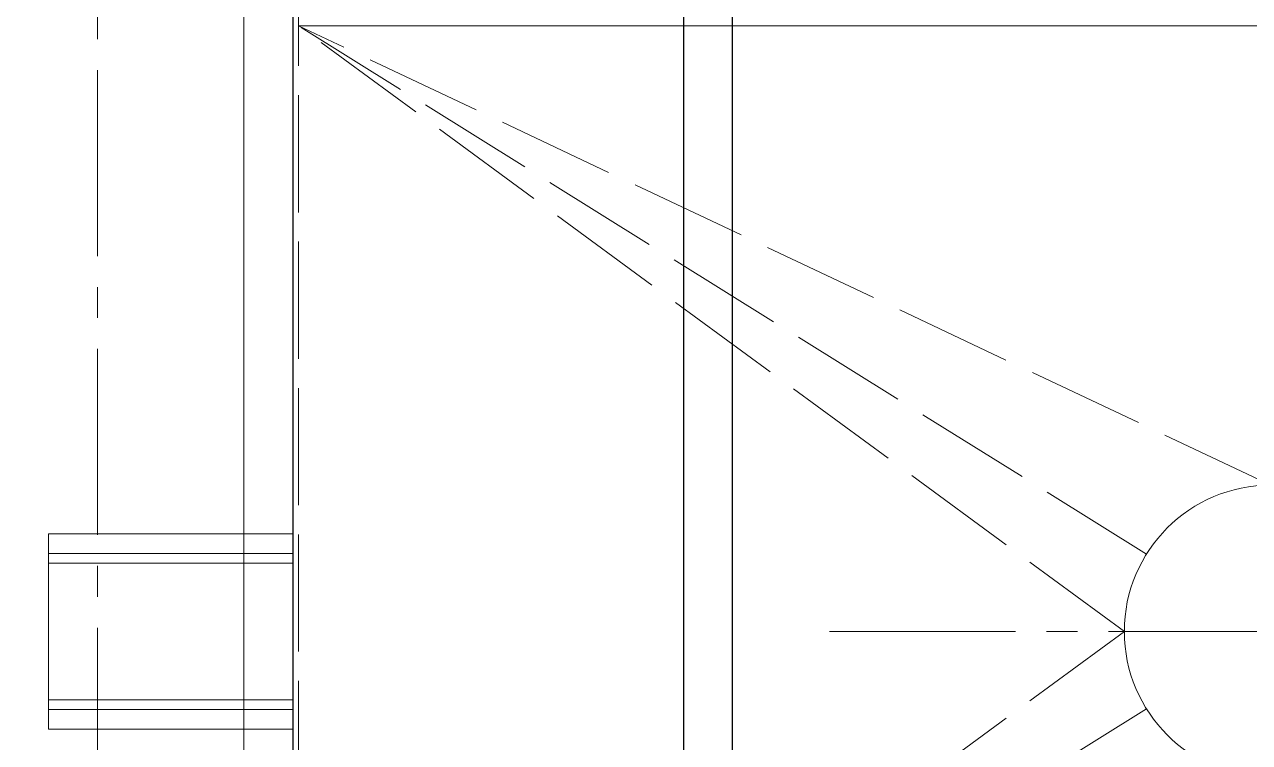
# Model space of a CAD drawing. Header units: millimetres. Extents: x 163705 to 1616509, y 81827 to 302547.
# Drawn here: x 201953 to 203207, y 143697 to 144433 of the extents above; entities that cross this region are included whole.
import ezdxf

# ---------------------------------------------------------------- set-up
doc = ezdxf.new("R2010")
doc.units = ezdxf.units.MM
doc.header["$LTSCALE"] = 10
doc.linetypes.add('ACAD_ISO02W100', pattern=[15, 12, -3])
doc.linetypes.add('CENTER2', pattern=[28.575, 19.05, -3.175, 3.175, -3.175])
for name, color, linetype, lineweight in [('1-中心线', 1, 'CENTER2', 0), ('1-剖面线', 8, 'Continuous', 0), ('1-护栏', 4, 'Continuous', 18), ('1-虚线', 8, 'ACAD_ISO02W100', 0), ('1-设备轮廓', 2, 'Continuous', 18)]:
    doc.layers.add(name, color=color, linetype=linetype, lineweight=lineweight)
doc.layers.add('1-隐线', color=8, linetype='Continuous')

# ---------------------------------------------------------------- blocks, each defined once
blk = doc.blocks.new('G$C3B61D3F5')
for p, q in [((211, 1280), (211, 120)), ((261, 1277.8), (261, 124.2))]:
    blk.add_line(p, q)
blk = doc.blocks.new('A$C2f6614b9')
at = {"layer": '1-隐线'}
blk.add_blockref('G$C3B61D3F5', (2289, 750), dxfattribs=at)
blk = doc.blocks.new('G$CFDCBCB0A')
for p, q in [((250, 726.5), (0, 726.5)), ((250, 706.5), (0, 706.5)), ((250, 696.5), (0, 696.5)), ((250, 556.5), (0, 556.5)), ((250, 546.5), (0, 546.5)), ((250, 526.5), (0, 526.5))]:
    blk.add_line(p, q)
blk.add_lwpolyline([(250, 0), (250, 5000), (4250, 5000), (4250, 0)], close=True)
blk.add_lwpolyline([(0, 526.5), (0, 726.5)])
blk.add_lwpolyline([(0, 526.5), (0, 726.5)])
blk.add_circle((1251.5, 626.5), 150)
at = {"layer": '1-中心线'}
blk.add_line((799.7, 626.5), (1703.3, 626.5), dxfattribs=at)
at = {"layer": '1-剖面线'}
blk.add_line((256, 1247), (2247, 1247), dxfattribs=at)
at = {"layer": '1-虚线'}
for p, q in [((1251.5, 776.5), (256, 1247)), ((1101.5, 626.5), (256, 1247)), ((1124.2, 705.8), (256, 1247)), ((1101.5, 626.5), (256, 6)), ((1124.2, 547.2), (256, 6))]:
    blk.add_line(p, q, dxfattribs=at)
blk.add_lwpolyline([(256, 6), (256, 4994), (4244, 4994), (4244, 6)], close=True, dxfattribs=at)
blk = doc.blocks.new('A$C5a2f2e4f')
at = {"layer": '1-中心线'}
blk.add_line((2603, 17900.1), (2603, 2000.1), dxfattribs=at)
at = {"layer": '1-设备轮廓'}
blk.add_blockref('G$CFDCBCB0A', (2553, 2125.1), dxfattribs=at)
blk = doc.blocks.new('A$C9ac03513')
blk.add_lwpolyline([(2008.2, 178), (2008.2, 10878), (2008.2, 10878), (2008.2, 16278), (9108.2, 16278), (9108.2, 10678), (4808.2, 10678), (4808.2, 178), (2008.2, 178)])
at = {"layer": '1-护栏'}
blk.add_line((4758.2, 10728), (4758.2, 228), dxfattribs=at)

msp = doc.modelspace()

# ---------------------------------------------------------------- block references
for name, p in [('A$C5a2f2e4f', (199424.833, 141059.499)), ('A$C9ac03513', (197419.609, 142781.632)), ('A$C2f6614b9', (200127.833, 142609.632))]:
    msp.add_blockref(name, p)

doc.saveas('drawing.dxf')
